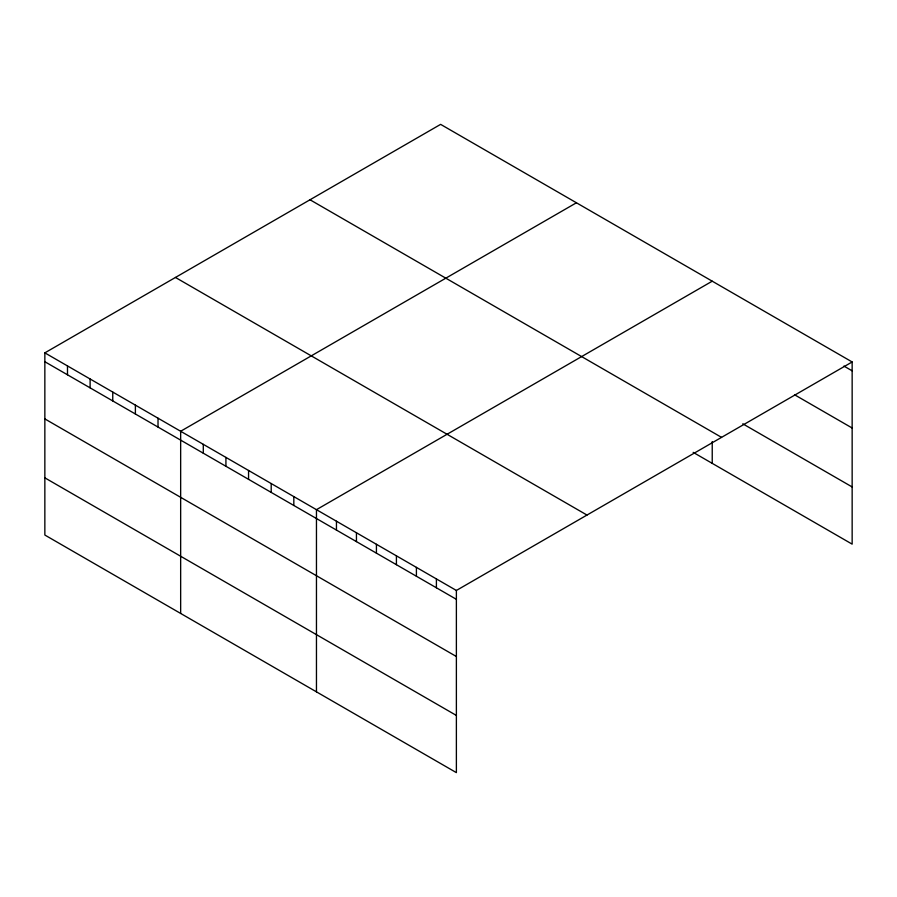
<?xml version="1.0" encoding="UTF-8"?>
<svg xmlns="http://www.w3.org/2000/svg" width="897" height="897" viewBox="0 0 897 897"><rect width="100%" height="100%" fill="white"/><g stroke="black" fill="none" stroke-linecap="round" stroke-linejoin="round"><path stroke-width="1.35" d="M852.15 361.962L456.382 590.461L456.382 772.631L44.85 535.038L44.85 352.857L440.618 124.369L852.15 361.962L852.15 544.143L693.168 452.357M576.423 202.778L180.656 431.266L180.656 613.447M712.229 281.187L316.462 509.675L316.462 691.845M843.92 366.077L852.15 370.831M794.54 394.758L852.15 428.015M742.794 423.81L852.15 486.948M310.014 199.773L721.547 437.366M175.453 277.453L586.986 515.057M44.85 352.857L456.382 590.461M44.85 361.726L456.382 599.319M44.85 418.91L456.382 656.514M44.85 477.843L456.382 715.436M712.229 441.571L712.229 463.357M436.402 578.913L436.402 587.782M416.41 567.375L416.41 576.244M396.418 555.837L396.418 564.695M376.426 544.3L376.426 553.157M356.445 532.751L356.445 541.62M336.453 521.213L336.453 530.082M293.824 496.602L293.824 505.471M271.197 483.539L271.197 492.397M248.559 470.477L248.559 479.334M225.921 457.403L225.921 466.261M203.294 444.34L203.294 453.198M158.018 418.204L158.018 427.062M135.391 405.13L135.391 413.999M112.753 392.067L112.753 400.925M90.115 378.994L90.115 387.863M67.488 365.931L67.488 374.789"/></g></svg>
